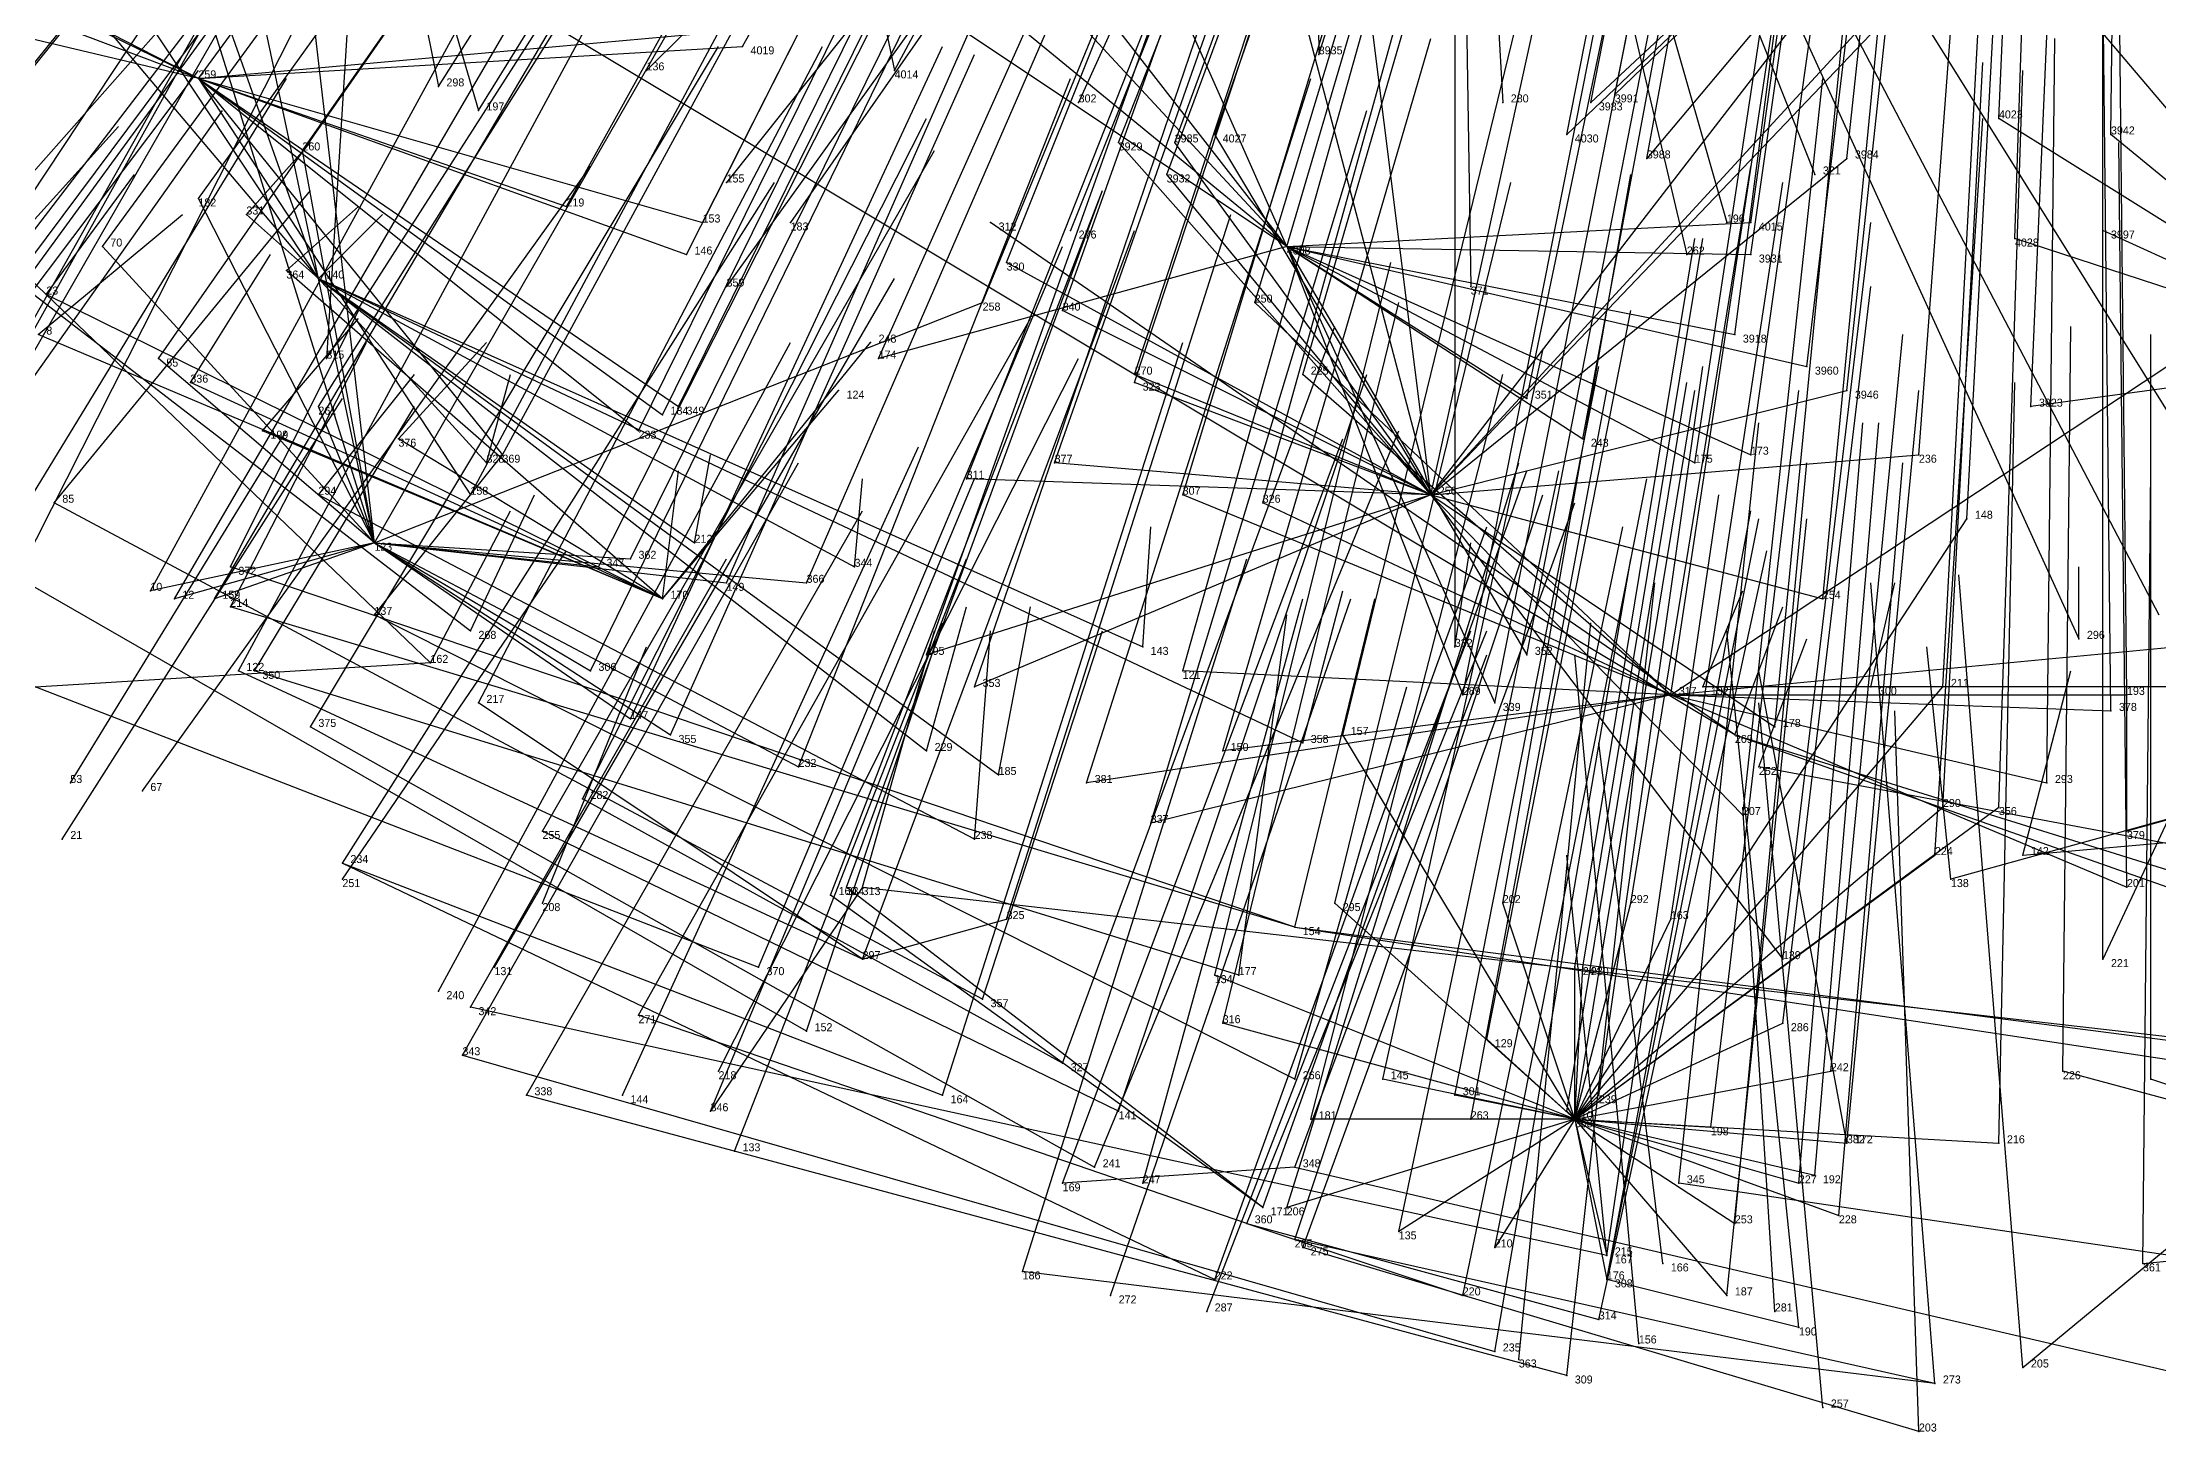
# Model space of a CAD drawing. Extents: x -0.5 to 0.59, y -0.5 to 0.58.
# Drawn here: x -0.2635 to 0.001, y -0.499 to -0.3255 of the extents above; entities that cross this region are included whole.
import ezdxf

# ---------------------------------------------------------------- set-up
doc = ezdxf.new("R2010")
doc.units = 0
for name, color, linetype in [('Facilities', 3, 'CONTINUOUS'), ('Facilities_lines', 3, 'CONTINUOUS'), ('Normals', 1, 'CONTINUOUS'), ('Source_points', 5, 'CONTINUOUS'), ('Text', 3, 'CONTINUOUS')]:
    doc.layers.add(name, color=color, linetype=linetype)

msp = doc.modelspace()

# ---------------------------------------------------------------- linework, layer by layer
at = {"layer": 'Facilities', "color": 3}
for p in [(-0.244, -0.33, -1.027), (-0.108, -0.351, -0.919), (-0.229, -0.355, -1.25), (-0.09, -0.382, -0.98), (-0.222, -0.388, -1.119), (-0.186, -0.395, -1.25), (-0.215, -0.403, -1.25), (-0.06, -0.407, -1.028), (-0.23, -0.411, -1.177), (-0.052, -0.412, -1.25), (-0.26, -0.418, -1.25), (-0.251, -0.419, -1.22), (-0.261, -0.425, -1.246), (-0.147, -0.425, -1.25), (-0.226, -0.428, -1.209), (-0.016, -0.427, -1.25), (-0.226, -0.43, -1.25), (-0.161, -0.431, -1.25), (-0.201, -0.433, -1.25), (-0.107, -0.436, -1.25), (-0.207, -0.441, -1.218), (-0.161, -0.44, -1.171), (-0.214, -0.444, -1.233), (-0.114, -0.442, -1.25), (-0.146, -0.445, -1.25), (-0.168, -0.449, -1.25), (-0.211, -0.452, -1.247), (-0.179, -0.454, -1.222), (-0.136, -0.453, -1.182), (-0.191, -0.457, -1.239), (-0.107, -0.455, -1.25), (-0.129, -0.459, -1.193), (-0.072, -0.46, -1.165), (-0.177, -0.464, -1.25), (-0.038, -0.463, -1.25), (-0.126, -0.468, -1.25), (-0.107, -0.466, -1.25), (-0.113, -0.473, -1.25), (-0.111, -0.471, -1.211), (-0.068, -0.477, -1.25), (-0.061, -0.478, -1.25), (-0.001, -0.478, -1.195), (-0.13, -0.482, -1.248), (-0.118, -0.484, -1.25), (-0.047, -0.484, -1.25), (-0.044, -0.486, -1.25), (-0.064, -0.488, -1.25), (-0.079, -0.49, -1.25), (-0.016, -0.491, -1.228), (-0.073, -0.492, -1.244), (-0.027, -0.493, -1.233), (-0.041, -0.496, -1.25), (-0.029, -0.499, -1.249)]:
    msp.add_point(p, dxfattribs=at)
at = {"layer": 'Facilities_lines', "color": 3}
for p, q in [((-0.229, -0.355, -1.25), (-0.349, -0.213, -1.25)), ((-0.087, -0.229, -1.25), (-0.188, -0.329, -1.25)), ((-0.087, -0.229, -1.25), (-0.178, -0.356, -1.25)), ((-0.087, -0.229, -1.25), (-0.178, -0.343, -1.25)), ((-0.087, -0.229, -1.25), (-0.17, -0.348, -1.25)), ((-0.087, -0.229, -1.25), (-0.135, -0.349, -1.25)), ((-0.087, -0.229, -1.25), (-0.134, -0.333, -1.25)), ((-0.087, -0.229, -1.25), (0.021, -0.402, -1.25)), ((-0.087, -0.229, -1.25), (-0.009, -0.4, -1.25)), ((-0.087, -0.229, -1.25), (-0.087, -0.401, -1.25)), ((-0.087, -0.229, -1.25), (-0.053, -0.348, -1.25)), ((-0.087, -0.229, -1.25), (-0.058, -0.352, -1.25)), ((-0.087, -0.229, -1.25), (-0.081, -0.333, -1.25)), ((-0.087, -0.229, -1.25), (-0.042, -0.342, -1.25)), ((-0.087, -0.229, -1.25), (0.001, -0.397, -1.25)), ((-0.087, -0.229, -1.25), (-0.085, -0.356, -1.25)), ((-0.087, -0.229, -1.25), (0.031, -0.368, -1.25)), ((-0.105, -0.244, -0.663), (-0.104, -0.327, -0.857)), ((-0.173, -0.254, -0.768), (-0.157, -0.329, -0.912)), ((-0.011, -0.278, -0.695), (-0.073, -0.337, -0.862)), ((-0.011, -0.278, -0.695), (-0.07, -0.333, -0.851)), ((-0.011, -0.278, -0.695), (-0.067, -0.332, -0.847)), ((-0.011, -0.278, -0.695), (-0.063, -0.34, -0.864)), ((-0.223, -0.286, -0.905), (-0.228, -0.365, -1.075)), ((-0.223, -0.286, -0.905), (-0.209, -0.334, -0.984)), ((-0.223, -0.286, -0.905), (-0.214, -0.331, -0.984)), ((-0.229, -0.355, -1.25), (-0.272, -0.29, -1.25)), ((-0.349, -0.292, -1.25), (-0.21, -0.399, -1.25)), ((-0.222, -0.388, -1.119), (-0.233, -0.293, -0.935)), ((-0.09, -0.382, -0.98), (-0.113, -0.295, -0.791)), ((-0.108, -0.351, -0.919), (-0.131, -0.299, -0.816)), ((-0.244, -0.33, -1.027), (-0.293, -0.306, -1.06)), ((-0.244, -0.33, -1.027), (-0.3, -0.309, -1.076)), ((-0.244, -0.33, -1.027), (-0.287, -0.308, -1.053)), ((-0.222, -0.388, -1.119), (-0.247, -0.308, -0.987)), ((-0.229, -0.355, -1.25), (-0.246, -0.307, -1.25)), ((-0.052, -0.412, -1.25), (-0.227, -0.307, -1.25)), ((-0.108, -0.351, -0.919), (-0.146, -0.31, -0.856)), ((-0.09, -0.382, -0.98), (-0.099, -0.31, -0.813)), ((-0.09, -0.382, -0.98), (-0.025, -0.314, -0.788)), ((-0.244, -0.33, -1.027), (-0.299, -0.317, -1.089)), ((-0.108, -0.351, -0.919), (-0.136, -0.315, -0.858)), ((-0.09, -0.382, -0.98), (-0.039, -0.316, -0.795)), ((-0.108, -0.351, -0.919), (-0.147, -0.319, -0.879)), ((-0.09, -0.382, -0.98), (-0.032, -0.319, -0.802)), ((-0.222, -0.388, -1.119), (-0.236, -0.322, -0.998)), ((-0.108, -0.351, -0.919), (-0.153, -0.321, -0.888)), ((-0.244, -0.33, -1.027), (-0.177, -0.324, -0.922)), ((-0.244, -0.33, -1.027), (-0.176, -0.326, -0.926)), ((-0.244, -0.33, -1.027), (-0.183, -0.352, -0.991)), ((-0.244, -0.33, -1.027), (-0.181, -0.348, -0.981)), ((-0.244, -0.33, -1.027), (-0.21, -0.382, -1.09)), ((-0.244, -0.33, -1.027), (-0.186, -0.372, -1.039)), ((-0.244, -0.33, -1.027), (-0.198, -0.346, -0.996)), ((-0.244, -0.33, -1.027), (-0.189, -0.374, -1.048)), ((-0.244, -0.33, -1.027), (-0.184, -0.371, -1.036)), ((-0.244, -0.33, -1.027), (-0.206, -0.377, -1.075)), ((-0.215, -0.403, -1.25), (-0.286, -0.335, -1.25)), ((0.029, -0.365, -0.915), (-0.019, -0.335, -0.839)), ((-0.09, -0.382, -0.98), (-0.129, -0.338, -0.905)), ((-0.09, -0.382, -0.98), (-0.122, -0.338, -0.897)), ((-0.09, -0.382, -0.98), (-0.117, -0.337, -0.892)), ((0.029, -0.365, -0.915), (-0.005, -0.337, -0.843)), ((-0.222, -0.388, -1.119), (-0.231, -0.339, -1.025)), ((-0.09, -0.382, -0.98), (-0.038, -0.34, -0.855)), ((-0.09, -0.382, -0.98), (-0.123, -0.342, -0.91)), ((-0.222, -0.388, -1.119), (-0.244, -0.345, -1.058)), ((-0.229, -0.355, -1.25), (-0.238, -0.347, -1.25)), ((-0.052, -0.412, -1.25), (-0.145, -0.348, -1.25)), ((-0.108, -0.351, -0.919), (-0.05, -0.348, -0.879)), ((0.029, -0.365, -0.915), (-0.006, -0.349, -0.873)), ((-0.222, -0.388, -1.119), (-0.256, -0.351, -1.085)), ((-0.108, -0.351, -0.919), (-0.159, -0.365, -0.995)), ((-0.108, -0.351, -0.919), (-0.086, -0.407, -1.04)), ((-0.108, -0.351, -0.919), (-0.082, -0.408, -1.041)), ((-0.108, -0.351, -0.919), (-0.078, -0.37, -0.944)), ((-0.108, -0.351, -0.919), (-0.078, -0.402, -1.023)), ((-0.108, -0.351, -0.919), (-0.057, -0.378, -0.955)), ((-0.108, -0.351, -0.919), (-0.071, -0.375, -0.954)), ((-0.108, -0.351, -0.919), (-0.052, -0.362, -0.916)), ((-0.108, -0.351, -0.919), (-0.05, -0.352, -0.89)), ((-0.108, -0.351, -0.919), (-0.043, -0.366, -0.922)), ((-0.108, -0.351, -0.919), (-0.05, -0.377, -0.951)), ((0.029, -0.365, -0.915), (-0.017, -0.35, -0.877)), ((-0.186, -0.395, -1.25), (-0.233, -0.354, -1.25)), ((-0.09, -0.382, -0.98), (-0.143, -0.353, -0.954)), ((-0.186, -0.395, -1.25), (-0.263, -0.357, -1.25)), ((-0.229, -0.355, -1.25), (-0.126, -0.401, -1.25)), ((-0.229, -0.355, -1.25), (-0.144, -0.417, -1.25)), ((-0.229, -0.355, -1.25), (-0.182, -0.388, -1.25)), ((-0.229, -0.355, -1.25), (-0.153, -0.414, -1.25)), ((-0.229, -0.355, -1.25), (-0.208, -0.378, -1.25)), ((-0.229, -0.355, -1.25), (-0.162, -0.391, -1.25)), ((-0.229, -0.355, -1.25), (-0.106, -0.413, -1.25)), ((-0.222, -0.388, -1.119), (-0.146, -0.358, -0.968)), ((-0.09, -0.382, -0.98), (-0.136, -0.359, -0.96)), ((-0.06, -0.407, -1.028), (-0.112, -0.358, -0.938)), ((-0.186, -0.395, -1.25), (-0.264, -0.362, -1.25)), ((-0.186, -0.395, -1.25), (-0.16, -0.363, -1.25)), ((-0.222, -0.388, -1.119), (-0.249, -0.365, -1.105)), ((-0.09, -0.382, -0.98), (-0.127, -0.367, -0.97)), ((-0.06, -0.407, -1.028), (-0.106, -0.367, -0.955)), ((-0.06, -0.407, -1.028), (0.002, -0.366, -0.915)), ((0.029, -0.365, -0.915), (-0.015, -0.371, -0.928)), ((0.029, -0.365, -0.915), (-0.006, -0.44, -1.101)), ((-0.186, -0.395, -1.25), (-0.245, -0.368, -1.25)), ((-0.186, -0.395, -1.25), (-0.164, -0.369, -1.25)), ((-0.09, -0.382, -0.98), (-0.127, -0.368, -0.973)), ((-0.09, -0.382, -0.98), (-0.038, -0.369, -0.928)), ((-0.222, -0.388, -1.119), (-0.229, -0.371, -1.091)), ((-0.186, -0.395, -1.25), (-0.236, -0.374, -1.25)), ((-0.186, -0.395, -1.25), (-0.219, -0.375, -1.25)), ((-0.168, -0.449, -1.25), (-0.295, -0.376, -1.25)), ((-0.09, -0.382, -0.98), (-0.137, -0.378, -1.004)), ((-0.09, -0.382, -0.98), (-0.029, -0.377, -0.945)), ((-0.09, -0.382, -0.98), (-0.148, -0.38, -1.019)), ((-0.146, -0.445, -1.25), (-0.262, -0.383, -1.25)), ((-0.147, -0.425, -1.25), (-0.229, -0.382, -1.25)), ((-0.09, -0.382, -0.98), (-0.153, -0.402, -1.076)), ((-0.09, -0.382, -0.98), (-0.147, -0.406, -1.078)), ((-0.06, -0.407, -1.028), (-0.121, -0.382, -1.001)), ((-0.06, -0.407, -1.028), (-0.111, -0.383, -0.996)), ((-0.09, -0.382, -0.98), (-0.046, -0.44, -1.105)), ((-0.09, -0.382, -0.98), (-0.047, -0.411, -1.034)), ((-0.09, -0.382, -0.98), (-0.051, -0.422, -1.062)), ((-0.09, -0.382, -0.98), (-0.041, -0.395, -0.992)), ((-0.072, -0.46, -1.165), (-0.023, -0.385, -0.963)), ((-0.222, -0.388, -1.119), (-0.25, -0.394, -1.166)), ((-0.222, -0.388, -1.119), (-0.247, -0.395, -1.163)), ((-0.222, -0.388, -1.119), (-0.242, -0.395, -1.157)), ((-0.222, -0.388, -1.119), (-0.19, -0.41, -1.13)), ((-0.222, -0.388, -1.119), (-0.178, -0.393, -1.079)), ((-0.222, -0.388, -1.119), (-0.169, -0.416, -1.123)), ((-0.222, -0.388, -1.119), (-0.195, -0.404, -1.121)), ((-0.222, -0.388, -1.119), (-0.194, -0.391, -1.09)), ((-0.222, -0.388, -1.119), (-0.185, -0.412, -1.13)), ((-0.222, -0.388, -1.119), (-0.19, -0.39, -1.084)), ((-0.222, -0.388, -1.119), (-0.168, -0.393, -1.068)), ((-0.107, -0.436, -1.25), (-0.24, -0.391, -1.25)), ((-0.107, -0.436, -1.25), (-0.24, -0.396, -1.25)), ((-0.285, -0.398, -1.223), (-0.174, -0.441, -1.186)), ((-0.107, -0.455, -1.25), (-0.222, -0.397, -1.25)), ((-0.06, -0.407, -1.028), (0.003, -0.401, -1.003)), ((-0.215, -0.403, -1.25), (-0.28, -0.407, -1.235)), ((-0.161, -0.44, -1.171), (-0.239, -0.404, -1.173)), ((-0.114, -0.442, -1.25), (-0.237, -0.404, -1.25)), ((-0.06, -0.407, -1.028), (-0.121, -0.404, -1.055)), ((-0.06, -0.407, -1.028), (-0.133, -0.418, -1.096)), ((-0.06, -0.407, -1.028), (-0.125, -0.423, -1.102)), ((-0.06, -0.407, -1.028), (-0.116, -0.414, -1.074)), ((-0.072, -0.46, -1.165), (-0.026, -0.406, -1.016)), ((-0.06, -0.407, -1.028), (-0.003, -0.431, -1.077)), ((-0.06, -0.407, -1.028), (-0.013, -0.418, -1.045)), ((-0.06, -0.407, -1.028), (-0.003, -0.407, -1.017)), ((-0.06, -0.407, -1.028), (-0.005, -0.409, -1.023)), ((0.062, -0.406, -1.25), (-0.056, -0.406, -1.25)), ((0.062, -0.406, -1.25), (-0.035, -0.406, -1.25)), ((0.062, -0.406, -1.25), (-0.025, -0.43, -1.25)), ((0.062, -0.406, -1.25), (-0.003, -0.424, -1.25)), ((-0.161, -0.44, -1.171), (-0.209, -0.408, -1.145)), ((-0.23, -0.411, -1.177), (-0.132, -0.466, -1.21)), ((-0.072, -0.46, -1.165), (-0.101, -0.412, -1.06)), ((-0.052, -0.412, -1.25), (0.059, -0.451, -1.25)), ((-0.052, -0.412, -1.25), (0.009, -0.431, -1.25)), ((0.063, -0.437, -1.25), (-0.049, -0.416, -1.25)), ((-0.136, -0.453, -1.182), (-0.196, -0.42, -1.159)), ((-0.016, -0.427, -1.25), (0.076, -0.419, -1.25)), ((-0.072, -0.46, -1.165), (-0.026, -0.421, -1.054)), ((-0.072, -0.46, -1.165), (-0.019, -0.421, -1.054)), ((-0.129, -0.459, -1.193), (-0.201, -0.424, -1.174)), ((-0.226, -0.428, -1.209), (-0.151, -0.457, -1.204)), ((-0.226, -0.428, -1.209), (-0.117, -0.48, -1.235)), ((-0.072, -0.46, -1.165), (-0.027, -0.427, -1.069)), ((-0.161, -0.431, -1.25), (-0.18, -0.459, -1.232)), ((-0.111, -0.471, -1.211), (-0.163, -0.431, -1.153)), ((-0.161, -0.431, -1.25), (0.005, -0.45, -1.25)), ((-0.111, -0.471, -1.211), (-0.165, -0.432, -1.156)), ((-0.072, -0.46, -1.165), (-0.102, -0.433, -1.113)), ((-0.072, -0.46, -1.165), (-0.081, -0.433, -1.101)), ((-0.072, -0.46, -1.165), (-0.065, -0.433, -1.094)), ((-0.161, -0.44, -1.171), (-0.143, -0.435, -1.145)), ((-0.107, -0.436, -1.25), (0.009, -0.451, -1.25)), ((-0.107, -0.436, -1.25), (0.078, -0.464, -1.25)), ((-0.072, -0.46, -1.165), (-0.06, -0.435, -1.097)), ((-0.072, -0.46, -1.165), (-0.071, -0.441, -1.117)), ((-0.072, -0.46, -1.165), (-0.072, -0.441, -1.118)), ((-0.072, -0.46, -1.165), (-0.117, -0.442, -1.144)), ((-0.068, -0.477, -1.25), (-0.21, -0.446, -1.25)), ((-0.113, -0.473, -1.25), (-0.189, -0.447, -1.214)), ((-0.072, -0.46, -1.165), (-0.116, -0.448, -1.157)), ((-0.072, -0.46, -1.165), (-0.046, -0.448, -1.127)), ((-0.211, -0.452, -1.247), (-0.082, -0.489, -1.239)), ((-0.072, -0.46, -1.165), (-0.083, -0.45, -1.144)), ((-0.072, -0.46, -1.165), (-0.04, -0.454, -1.139)), ((0.03, -0.465, -1.164), (-0.011, -0.454, -1.136)), ((-0.073, -0.492, -1.244), (-0.203, -0.457, -1.25)), ((-0.072, -0.46, -1.165), (-0.096, -0.455, -1.162)), ((-0.072, -0.46, -1.165), (-0.087, -0.457, -1.163)), ((-0.072, -0.46, -1.165), (-0.069, -0.457, -1.156)), ((0.03, -0.465, -1.164), (0, -0.455, -1.138)), ((-0.072, -0.46, -1.165), (-0.108, -0.471, -1.209)), ((-0.072, -0.46, -1.165), (-0.105, -0.46, -1.178)), ((-0.072, -0.46, -1.165), (-0.094, -0.474, -1.209)), ((-0.072, -0.46, -1.165), (-0.085, -0.46, -1.169)), ((-0.072, -0.46, -1.165), (-0.082, -0.476, -1.207)), ((-0.072, -0.46, -1.165), (-0.073, -0.459, -1.162)), ((-0.072, -0.46, -1.165), (-0.068, -0.477, -1.205)), ((-0.072, -0.46, -1.165), (-0.068, -0.48, -1.211)), ((-0.072, -0.46, -1.165), (-0.053, -0.482, -1.212)), ((-0.072, -0.46, -1.165), (-0.042, -0.467, -1.173)), ((-0.072, -0.46, -1.165), (-0.055, -0.461, -1.161)), ((-0.072, -0.46, -1.165), (-0.019, -0.463, -1.158)), ((-0.072, -0.46, -1.165), (-0.044, -0.468, -1.174)), ((-0.072, -0.46, -1.165), (-0.039, -0.472, -1.185)), ((-0.072, -0.46, -1.165), (-0.038, -0.463, -1.161)), ((-0.072, -0.46, -1.165), (-0.052, -0.473, -1.189)), ((-0.107, -0.466, -1.25), (-0.136, -0.468, -1.22)), ((-0.107, -0.466, -1.25), (0.026, -0.497, -1.243)), ((0.009, -0.478, -1.195), (-0.059, -0.468, -1.179)), ((-0.016, -0.491, -1.228), (0.013, -0.467, -1.25)), ((-0.001, -0.478, -1.195), (0.09, -0.469, -1.194)), ((-0.113, -0.473, -1.25), (-0.086, -0.482, -1.224)), ((-0.113, -0.473, -1.25), (-0.069, -0.485, -1.224)), ((-0.027, -0.493, -1.233), (-0.107, -0.475, -1.219)), ((-0.029, -0.499, -1.249), (-0.106, -0.476, -1.22)), ((-0.027, -0.493, -1.233), (-0.141, -0.479, -1.249)), ((-0.044, -0.486, -1.25), (-0.068, -0.48, -1.212))]:
    msp.add_line(p, q, dxfattribs=at)
at = {"layer": 'Normals', "color": 1}
for p, q in [((-0.104, -0.327, -0.857), (-0.075, -0.238, -0.894)), ((-0.07, -0.333, -0.851), (-0.052, -0.242, -0.887)), ((-0.067, -0.332, -0.847), (-0.049, -0.241, -0.884)), ((-0.019, -0.335, -0.839), (-0.015, -0.242, -0.876)), ((-0.176, -0.326, -0.926), (-0.131, -0.245, -0.963)), ((-0.005, -0.337, -0.843), (-0.004, -0.244, -0.88)), ((-0.157, -0.329, -0.912), (-0.113, -0.247, -0.948)), ((-0.073, -0.337, -0.862), (-0.055, -0.246, -0.899)), ((-0.063, -0.34, -0.864), (-0.046, -0.248, -0.901)), ((-0.038, -0.34, -0.855), (-0.028, -0.247, -0.891)), ((-0.122, -0.338, -0.897), (-0.09, -0.251, -0.935)), ((-0.117, -0.337, -0.892), (-0.086, -0.249, -0.929)), ((-0.214, -0.331, -0.984), (-0.164, -0.252, -1.02)), ((-0.129, -0.338, -0.905), (-0.095, -0.252, -0.942)), ((-0.244, -0.33, -1.027), (-0.189, -0.255, -1.063)), ((-0.209, -0.334, -0.984), (-0.16, -0.255, -1.02)), ((-0.123, -0.342, -0.91), (-0.091, -0.256, -0.948)), ((-0.05, -0.348, -0.879), (-0.037, -0.256, -0.917)), ((-0.006, -0.349, -0.873), (-0.006, -0.256, -0.91)), ((-0.017, -0.35, -0.877), (-0.014, -0.258, -0.914)), ((-0.05, -0.352, -0.89), (-0.037, -0.261, -0.928)), ((-0.269, -0.334, -1.073), (-0.211, -0.262, -1.111)), ((-0.231, -0.339, -1.025), (-0.178, -0.263, -1.062)), ((-0.108, -0.351, -0.919), (-0.082, -0.263, -0.957)), ((-0.198, -0.346, -0.996), (-0.153, -0.265, -1.034)), ((-0.181, -0.348, -0.981), (-0.139, -0.265, -1.018)), ((-0.183, -0.352, -0.991), (-0.141, -0.269, -1.029)), ((-0.143, -0.353, -0.954), (-0.109, -0.268, -0.992)), ((-0.112, -0.358, -0.938), (-0.085, -0.269, -0.975)), ((-0.244, -0.345, -1.058), (-0.19, -0.27, -1.096)), ((-0.136, -0.359, -0.96), (-0.105, -0.272, -0.998)), ((-0.052, -0.362, -0.916), (-0.04, -0.27, -0.952)), ((-0.146, -0.358, -0.968), (-0.111, -0.273, -1.005)), ((-0.043, -0.366, -0.922), (-0.032, -0.274, -0.959)), ((-0.256, -0.351, -1.085), (-0.201, -0.276, -1.123)), ((-0.038, -0.369, -0.928), (-0.028, -0.276, -0.964)), ((-0.159, -0.365, -0.995), (-0.121, -0.28, -1.032)), ((-0.127, -0.367, -0.97), (-0.098, -0.279, -1.008)), ((-0.127, -0.368, -0.973), (-0.098, -0.28, -1.01)), ((-0.106, -0.367, -0.955), (-0.08, -0.278, -0.992)), ((-0.078, -0.37, -0.944), (-0.059, -0.279, -0.981)), ((-0.015, -0.371, -0.928), (-0.011, -0.278, -0.964)), ((-0.287, -0.356, -1.144), (-0.229, -0.284, -1.181)), ((-0.071, -0.375, -0.954), (-0.054, -0.284, -0.992)), ((-0.05, -0.377, -0.951), (-0.037, -0.285, -0.988)), ((-0.029, -0.377, -0.945), (-0.022, -0.284, -0.982)), ((-0.273, -0.36, -1.13), (-0.217, -0.287, -1.168)), ((-0.228, -0.365, -1.075), (-0.178, -0.287, -1.113)), ((-0.184, -0.371, -1.036), (-0.143, -0.288, -1.074)), ((-0.057, -0.378, -0.955), (-0.043, -0.286, -0.992)), ((-0.249, -0.365, -1.105), (-0.196, -0.289, -1.142)), ((-0.186, -0.372, -1.039), (-0.145, -0.289, -1.076)), ((-0.137, -0.378, -1.004), (-0.106, -0.29, -1.042)), ((-0.229, -0.371, -1.091), (-0.18, -0.293, -1.129)), ((-0.189, -0.374, -1.048), (-0.148, -0.291, -1.086)), ((-0.121, -0.382, -1.001), (-0.094, -0.293, -1.039)), ((-0.111, -0.383, -0.996), (-0.086, -0.293, -1.033)), ((-0.09, -0.382, -0.98), (-0.07, -0.291, -1.017)), ((-0.023, -0.385, -0.963), (-0.018, -0.292, -1)), ((-0.281, -0.374, -1.168), (-0.222, -0.295, -1.189)), ((-0.206, -0.377, -1.075), (-0.162, -0.296, -1.112)), ((-0.148, -0.38, -1.019), (-0.114, -0.294, -1.056)), ((-0.21, -0.382, -1.09), (-0.166, -0.3, -1.127)), ((-0.28, -0.391, -1.202), (-0.23, -0.304, -1.198)), ((-0.041, -0.395, -0.992), (-0.032, -0.302, -1.029)), ((-0.268, -0.395, -1.193), (-0.223, -0.306, -1.195)), ((-0.25, -0.394, -1.166), (-0.203, -0.308, -1.185)), ((-0.222, -0.388, -1.119), (-0.176, -0.308, -1.156)), ((-0.194, -0.391, -1.09), (-0.152, -0.308, -1.128)), ((-0.19, -0.39, -1.084), (-0.149, -0.307, -1.122)), ((-0.178, -0.393, -1.079), (-0.141, -0.309, -1.117)), ((-0.168, -0.393, -1.068), (-0.131, -0.308, -1.106)), ((-0.295, -0.39, -1.223), (-0.242, -0.31, -1.194)), ((-0.285, -0.398, -1.223), (-0.237, -0.312, -1.201)), ((-0.247, -0.395, -1.163), (-0.198, -0.311, -1.187)), ((-0.242, -0.395, -1.157), (-0.193, -0.312, -1.184)), ((-0.078, -0.402, -1.023), (-0.06, -0.31, -1.06)), ((-0.286, -0.398, -1.224), (-0.238, -0.313, -1.202)), ((-0.026, -0.406, -1.016), (-0.021, -0.313, -1.053)), ((-0.003, -0.407, -1.017), (-0.004, -0.314, -1.055)), ((-0.239, -0.404, -1.173), (-0.192, -0.317, -1.187)), ((-0.153, -0.402, -1.076), (-0.122, -0.315, -1.113)), ((-0.121, -0.404, -1.055), (-0.096, -0.315, -1.092)), ((-0.086, -0.407, -1.04), (-0.068, -0.316, -1.077)), ((-0.082, -0.408, -1.041), (-0.064, -0.317, -1.078)), ((-0.06, -0.407, -1.028), (-0.046, -0.315, -1.065)), ((-0.005, -0.409, -1.023), (-0.006, -0.316, -1.06)), ((-0.147, -0.406, -1.078), (-0.117, -0.318, -1.115)), ((-0.047, -0.411, -1.034), (-0.038, -0.319, -1.071)), ((-0.195, -0.404, -1.121), (-0.154, -0.32, -1.158)), ((-0.101, -0.412, -1.06), (-0.079, -0.322, -1.098)), ((-0.296, -0.397, -1.238), (-0.242, -0.323, -1.197)), ((-0.295, -0.376, -1.25), (-0.249, -0.324, -1.178)), ((-0.116, -0.414, -1.074), (-0.09, -0.325, -1.111)), ((-0.013, -0.418, -1.045), (-0.012, -0.325, -1.083)), ((-0.23, -0.411, -1.177), (-0.179, -0.326, -1.191)), ((-0.209, -0.408, -1.145), (-0.166, -0.326, -1.183)), ((-0.19, -0.41, -1.13), (-0.151, -0.326, -1.167)), ((-0.185, -0.412, -1.13), (-0.147, -0.327, -1.167)), ((-0.296, -0.398, -1.241), (-0.244, -0.329, -1.193)), ((-0.28, -0.407, -1.235), (-0.233, -0.33, -1.192)), ((-0.188, -0.329, -1.25), (-0.188, -0.329, -1.15)), ((-0.169, -0.416, -1.123), (-0.135, -0.33, -1.16)), ((-0.133, -0.418, -1.096), (-0.105, -0.33, -1.134)), ((-0.051, -0.422, -1.062), (-0.041, -0.33, -1.1)), ((-0.026, -0.421, -1.054), (-0.021, -0.328, -1.092)), ((-0.019, -0.421, -1.054), (-0.016, -0.329, -1.092)), ((-0.134, -0.333, -1.25), (-0.134, -0.333, -1.15)), ((-0.081, -0.333, -1.25), (-0.081, -0.333, -1.15)), ((-0.275, -0.382, -1.25), (-0.241, -0.334, -1.169)), ((-0.196, -0.42, -1.159), (-0.153, -0.335, -1.188)), ((-0.125, -0.423, -1.102), (-0.098, -0.334, -1.139)), ((-0.027, -0.427, -1.069), (-0.021, -0.335, -1.107)), ((-0.301, -0.388, -1.25), (-0.254, -0.336, -1.179)), ((-0.238, -0.347, -1.25), (-0.23, -0.338, -1.151)), ((-0.003, -0.431, -1.077), (-0.004, -0.338, -1.115)), ((-0.251, -0.419, -1.22), (-0.195, -0.341, -1.192)), ((-0.201, -0.424, -1.174), (-0.152, -0.339, -1.192)), ((-0.065, -0.433, -1.094), (-0.05, -0.341, -1.132)), ((-0.263, -0.357, -1.25), (-0.252, -0.342, -1.152)), ((-0.226, -0.428, -1.209), (-0.172, -0.343, -1.205)), ((-0.178, -0.343, -1.25), (-0.178, -0.343, -1.15)), ((-0.102, -0.433, -1.113), (-0.08, -0.343, -1.15)), ((-0.081, -0.433, -1.101), (-0.065, -0.342, -1.139)), ((-0.06, -0.435, -1.097), (-0.046, -0.343, -1.135)), ((-0.042, -0.342, -1.25), (-0.042, -0.342, -1.15)), ((-0.262, -0.383, -1.25), (-0.23, -0.344, -1.163)), ((-0.233, -0.354, -1.25), (-0.224, -0.346, -1.151)), ((-0.165, -0.432, -1.156), (-0.131, -0.344, -1.191)), ((-0.163, -0.431, -1.153), (-0.131, -0.344, -1.19)), ((-0.264, -0.362, -1.25), (-0.246, -0.347, -1.153)), ((-0.229, -0.355, -1.25), (-0.221, -0.347, -1.151)), ((-0.17, -0.348, -1.25), (-0.17, -0.348, -1.15)), ((-0.161, -0.44, -1.171), (-0.127, -0.349, -1.195)), ((-0.145, -0.348, -1.25), (-0.145, -0.348, -1.15)), ((-0.143, -0.435, -1.145), (-0.115, -0.347, -1.183)), ((-0.135, -0.349, -1.25), (-0.135, -0.349, -1.15)), ((-0.053, -0.348, -1.25), (-0.053, -0.348, -1.15)), ((-0.046, -0.44, -1.105), (-0.035, -0.348, -1.143)), ((-0.006, -0.44, -1.101), (-0.006, -0.347, -1.137)), ((-0.174, -0.441, -1.186), (-0.136, -0.351, -1.205)), ((-0.072, -0.441, -1.118), (-0.057, -0.35, -1.155)), ((-0.071, -0.441, -1.117), (-0.056, -0.35, -1.154)), ((-0.245, -0.368, -1.25), (-0.235, -0.352, -1.152)), ((-0.117, -0.442, -1.144), (-0.095, -0.353, -1.182)), ((-0.058, -0.352, -1.25), (-0.058, -0.352, -1.15)), ((-0.207, -0.441, -1.218), (-0.157, -0.355, -1.211)), ((-0.178, -0.356, -1.25), (-0.178, -0.356, -1.15)), ((-0.085, -0.356, -1.25), (-0.085, -0.356, -1.15)), ((-0.046, -0.448, -1.127), (-0.035, -0.356, -1.164)), ((-0.24, -0.391, -1.25), (-0.224, -0.359, -1.157)), ((-0.116, -0.448, -1.157), (-0.094, -0.358, -1.195)), ((-0.083, -0.45, -1.144), (-0.065, -0.359, -1.182)), ((-0.236, -0.374, -1.25), (-0.224, -0.36, -1.152)), ((-0.189, -0.447, -1.214), (-0.14, -0.36, -1.213)), ((-0.136, -0.453, -1.182), (-0.102, -0.361, -1.201)), ((-0.04, -0.454, -1.139), (-0.031, -0.362, -1.176)), ((-0.011, -0.454, -1.136), (-0.01, -0.361, -1.173)), ((0, -0.455, -1.138), (0, -0.362, -1.175)), ((-0.24, -0.396, -1.25), (-0.223, -0.363, -1.157)), ((-0.219, -0.375, -1.25), (-0.208, -0.363, -1.151)), ((-0.214, -0.444, -1.233), (-0.17, -0.363, -1.195)), ((-0.16, -0.363, -1.25), (-0.16, -0.363, -1.15)), ((-0.151, -0.457, -1.204), (-0.121, -0.363, -1.22)), ((-0.096, -0.455, -1.162), (-0.076, -0.364, -1.2)), ((-0.229, -0.382, -1.25), (-0.217, -0.367, -1.152)), ((-0.208, -0.378, -1.25), (-0.205, -0.367, -1.151)), ((-0.179, -0.454, -1.222), (-0.134, -0.365, -1.217)), ((-0.129, -0.459, -1.193), (-0.098, -0.367, -1.214)), ((-0.105, -0.46, -1.178), (-0.081, -0.367, -1.208)), ((-0.087, -0.457, -1.163), (-0.069, -0.366, -1.2)), ((-0.069, -0.457, -1.156), (-0.056, -0.366, -1.193)), ((-0.261, -0.425, -1.246), (-0.226, -0.37, -1.17)), ((-0.164, -0.369, -1.25), (-0.164, -0.369, -1.15)), ((-0.085, -0.46, -1.169), (-0.068, -0.369, -1.207)), ((-0.073, -0.459, -1.162), (-0.058, -0.368, -1.2)), ((-0.072, -0.46, -1.165), (-0.057, -0.369, -1.202)), ((-0.055, -0.461, -1.161), (-0.044, -0.369, -1.198)), ((-0.038, -0.463, -1.161), (-0.029, -0.369, -1.196)), ((-0.019, -0.463, -1.158), (-0.017, -0.368, -1.19)), ((-0.237, -0.404, -1.25), (-0.217, -0.371, -1.158)), ((-0.26, -0.418, -1.25), (-0.233, -0.374, -1.164)), ((-0.136, -0.468, -1.22), (-0.101, -0.375, -1.221)), ((-0.132, -0.466, -1.21), (-0.094, -0.374, -1.222)), ((-0.059, -0.468, -1.179), (-0.049, -0.373, -1.21)), ((-0.044, -0.468, -1.174), (-0.036, -0.373, -1.205)), ((-0.042, -0.467, -1.173), (-0.034, -0.373, -1.204)), ((-0.222, -0.397, -1.25), (-0.206, -0.377, -1.153)), ((-0.211, -0.452, -1.247), (-0.169, -0.378, -1.195)), ((-0.191, -0.457, -1.239), (-0.154, -0.376, -1.193)), ((-0.182, -0.388, -1.25), (-0.18, -0.377, -1.151)), ((-0.108, -0.471, -1.209), (-0.079, -0.378, -1.231)), ((-0.052, -0.473, -1.189), (-0.043, -0.378, -1.22)), ((-0.039, -0.472, -1.185), (-0.031, -0.378, -1.216)), ((-0.186, -0.395, -1.25), (-0.184, -0.379, -1.151)), ((-0.18, -0.459, -1.232), (-0.147, -0.38, -1.18)), ((-0.162, -0.391, -1.25), (-0.161, -0.38, -1.151)), ((-0.111, -0.471, -1.211), (-0.078, -0.379, -1.229)), ((-0.094, -0.474, -1.209), (-0.074, -0.379, -1.233)), ((-0.082, -0.476, -1.207), (-0.063, -0.38, -1.229)), ((-0.001, -0.478, -1.195), (0, -0.379, -1.207)), ((-0.21, -0.399, -1.25), (-0.202, -0.382, -1.152)), ((-0.107, -0.475, -1.219), (-0.076, -0.382, -1.235)), ((-0.106, -0.476, -1.22), (-0.072, -0.383, -1.236)), ((-0.068, -0.477, -1.205), (-0.054, -0.382, -1.232)), ((-0.215, -0.403, -1.25), (-0.205, -0.384, -1.152)), ((-0.203, -0.457, -1.25), (-0.161, -0.384, -1.196)), ((-0.126, -0.401, -1.25), (-0.125, -0.386, -1.151)), ((-0.117, -0.48, -1.235), (-0.083, -0.386, -1.23)), ((-0.086, -0.482, -1.224), (-0.066, -0.386, -1.246)), ((-0.068, -0.48, -1.211), (-0.05, -0.384, -1.234)), ((-0.068, -0.48, -1.212), (-0.049, -0.385, -1.235)), ((-0.053, -0.482, -1.212), (-0.043, -0.385, -1.235)), ((-0.087, -0.401, -1.25), (-0.085, -0.388, -1.151)), ((-0.226, -0.43, -1.25), (-0.198, -0.389, -1.163)), ((-0.21, -0.446, -1.25), (-0.178, -0.39, -1.174)), ((-0.177, -0.464, -1.25), (-0.148, -0.39, -1.188)), ((-0.141, -0.479, -1.249), (-0.113, -0.39, -1.215)), ((-0.082, -0.489, -1.239), (-0.065, -0.39, -1.243)), ((-0.069, -0.485, -1.224), (-0.048, -0.389, -1.246)), ((-0.009, -0.4, -1.25), (-0.009, -0.391, -1.15)), ((-0.106, -0.413, -1.25), (-0.101, -0.394, -1.152)), ((-0.073, -0.492, -1.244), (-0.062, -0.393, -1.241)), ((-0.056, -0.406, -1.25), (-0.051, -0.394, -1.151)), ((-0.027, -0.493, -1.233), (-0.035, -0.393, -1.223)), ((-0.035, -0.406, -1.25), (-0.032, -0.393, -1.151)), ((-0.016, -0.491, -1.228), (-0.024, -0.392, -1.22)), ((-0.153, -0.414, -1.25), (-0.148, -0.396, -1.152)), ((-0.144, -0.417, -1.25), (-0.14, -0.396, -1.152)), ((-0.13, -0.482, -1.248), (-0.1, -0.395, -1.21)), ((-0.126, -0.468, -1.25), (-0.106, -0.395, -1.184)), ((-0.107, -0.436, -1.25), (-0.097, -0.395, -1.16)), ((-0.052, -0.412, -1.25), (-0.046, -0.396, -1.152)), ((-0.168, -0.449, -1.25), (-0.151, -0.398, -1.166)), ((-0.161, -0.431, -1.25), (-0.152, -0.399, -1.156)), ((-0.147, -0.425, -1.25), (-0.145, -0.399, -1.153)), ((-0.146, -0.445, -1.25), (-0.131, -0.399, -1.162)), ((-0.118, -0.484, -1.25), (-0.085, -0.399, -1.209)), ((-0.114, -0.442, -1.25), (-0.108, -0.397, -1.161)), ((-0.113, -0.473, -1.25), (-0.083, -0.399, -1.19)), ((-0.079, -0.49, -1.25), (-0.07, -0.398, -1.214)), ((-0.044, -0.486, -1.25), (-0.053, -0.399, -1.203)), ((-0.201, -0.433, -1.25), (-0.188, -0.401, -1.156)), ((-0.049, -0.416, -1.25), (-0.043, -0.4, -1.152)), ((-0.025, -0.43, -1.25), (-0.028, -0.401, -1.154)), ((-0.107, -0.466, -1.25), (-0.083, -0.402, -1.176)), ((-0.064, -0.488, -1.25), (-0.072, -0.402, -1.2)), ((-0.038, -0.463, -1.25), (-0.049, -0.404, -1.17)), ((-0.016, -0.427, -1.25), (-0.01, -0.404, -1.153)), ((-0.107, -0.455, -1.25), (-0.093, -0.406, -1.164)), ((-0.003, -0.424, -1.25), (-0.003, -0.407, -1.152)), ((-0.041, -0.496, -1.25), (-0.049, -0.408, -1.203)), ((-0.029, -0.499, -1.249), (-0.032, -0.409, -1.205)), ((-0.061, -0.478, -1.25), (-0.069, -0.413, -1.174)), ((-0.047, -0.484, -1.25), (-0.051, -0.421, -1.172)), ((-0.068, -0.477, -1.25), (-0.073, -0.427, -1.163))]:
    msp.add_line(p, q, dxfattribs=at)
at = {"layer": 'Source_points', "color": 5}
for p in [(-0.176, -0.326, -0.926), (-0.104, -0.327, -0.857), (-0.188, -0.329, -1.25), (-0.157, -0.329, -0.912), (-0.214, -0.331, -0.984), (-0.134, -0.333, -1.25), (-0.081, -0.333, -1.25), (-0.07, -0.333, -0.851), (-0.067, -0.332, -0.847), (-0.209, -0.334, -0.984), (-0.019, -0.335, -0.839), (-0.129, -0.338, -0.905), (-0.122, -0.338, -0.897), (-0.117, -0.337, -0.892), (-0.073, -0.337, -0.862), (-0.005, -0.337, -0.843), (-0.231, -0.339, -1.025), (-0.063, -0.34, -0.864), (-0.038, -0.34, -0.855), (-0.178, -0.343, -1.25), (-0.123, -0.342, -0.91), (-0.042, -0.342, -1.25), (-0.244, -0.345, -1.058), (-0.198, -0.346, -0.996), (-0.238, -0.347, -1.25), (-0.181, -0.348, -0.981), (-0.17, -0.348, -1.25), (-0.145, -0.348, -1.25), (-0.135, -0.349, -1.25), (-0.053, -0.348, -1.25), (-0.05, -0.348, -0.879), (-0.006, -0.349, -0.873), (-0.256, -0.351, -1.085), (-0.017, -0.35, -0.877), (-0.233, -0.354, -1.25), (-0.183, -0.352, -0.991), (-0.143, -0.353, -0.954), (-0.058, -0.352, -1.25), (-0.05, -0.352, -0.89), (-0.263, -0.357, -1.25), (-0.178, -0.356, -1.25), (-0.085, -0.356, -1.25), (-0.146, -0.358, -0.968), (-0.136, -0.359, -0.96), (-0.112, -0.358, -0.938), (-0.052, -0.362, -0.916), (-0.16, -0.363, -1.25), (-0.249, -0.365, -1.105), (-0.228, -0.365, -1.075), (-0.159, -0.365, -0.995), (-0.127, -0.367, -0.97), (-0.106, -0.367, -0.955), (-0.043, -0.366, -0.922), (-0.245, -0.368, -1.25), (-0.164, -0.369, -1.25), (-0.127, -0.368, -0.973), (-0.078, -0.37, -0.944), (-0.038, -0.369, -0.928), (-0.229, -0.371, -1.091), (-0.186, -0.372, -1.039), (-0.184, -0.371, -1.036), (-0.015, -0.371, -0.928), (-0.236, -0.374, -1.25), (-0.219, -0.375, -1.25), (-0.189, -0.374, -1.048), (-0.071, -0.375, -0.954), (-0.208, -0.378, -1.25), (-0.206, -0.377, -1.075), (-0.137, -0.378, -1.004), (-0.057, -0.378, -0.955), (-0.05, -0.377, -0.951), (-0.029, -0.377, -0.945), (-0.148, -0.38, -1.019), (-0.262, -0.383, -1.25), (-0.229, -0.382, -1.25), (-0.21, -0.382, -1.09), (-0.121, -0.382, -1.001), (-0.111, -0.383, -0.996), (-0.023, -0.385, -0.963), (-0.182, -0.388, -1.25), (-0.24, -0.391, -1.25), (-0.194, -0.391, -1.09), (-0.19, -0.39, -1.084), (-0.162, -0.391, -1.25), (-0.25, -0.394, -1.166), (-0.178, -0.393, -1.079), (-0.168, -0.393, -1.068), (-0.247, -0.395, -1.163), (-0.242, -0.395, -1.157), (-0.24, -0.396, -1.25), (-0.041, -0.395, -0.992), (-0.222, -0.397, -1.25), (-0.21, -0.399, -1.25), (-0.126, -0.401, -1.25), (-0.087, -0.401, -1.25), (-0.009, -0.4, -1.25), (-0.239, -0.404, -1.173), (-0.237, -0.404, -1.25), (-0.195, -0.404, -1.121), (-0.153, -0.402, -1.076), (-0.121, -0.404, -1.055), (-0.078, -0.402, -1.023), (-0.147, -0.406, -1.078), (-0.086, -0.407, -1.04), (-0.056, -0.406, -1.25), (-0.035, -0.406, -1.25), (-0.026, -0.406, -1.016), (-0.003, -0.407, -1.017), (-0.209, -0.408, -1.145), (-0.082, -0.408, -1.041), (-0.005, -0.409, -1.023), (-0.19, -0.41, -1.13), (-0.185, -0.412, -1.13), (-0.101, -0.412, -1.06), (-0.047, -0.411, -1.034), (-0.153, -0.414, -1.25), (-0.116, -0.414, -1.074), (-0.106, -0.413, -1.25), (-0.169, -0.416, -1.123), (-0.144, -0.417, -1.25), (-0.049, -0.416, -1.25), (-0.196, -0.42, -1.159), (-0.133, -0.418, -1.096), (-0.013, -0.418, -1.045), (-0.125, -0.423, -1.102), (-0.051, -0.422, -1.062), (-0.026, -0.421, -1.054), (-0.019, -0.421, -1.054), (-0.201, -0.424, -1.174), (-0.003, -0.424, -1.25), (-0.027, -0.427, -1.069), (-0.163, -0.431, -1.153), (-0.025, -0.43, -1.25), (-0.003, -0.431, -1.077), (-0.165, -0.432, -1.156), (-0.102, -0.433, -1.113), (-0.081, -0.433, -1.101), (-0.065, -0.433, -1.094), (-0.143, -0.435, -1.145), (-0.06, -0.435, -1.097), (-0.174, -0.441, -1.186), (-0.072, -0.441, -1.118), (-0.071, -0.441, -1.117), (-0.046, -0.44, -1.105), (-0.006, -0.44, -1.101), (-0.117, -0.442, -1.144), (-0.21, -0.446, -1.25), (-0.189, -0.447, -1.214), (-0.116, -0.448, -1.157), (-0.046, -0.448, -1.127), (-0.083, -0.45, -1.144), (-0.04, -0.454, -1.139), (-0.011, -0.454, -1.136), (-0.203, -0.457, -1.25), (-0.151, -0.457, -1.204), (-0.096, -0.455, -1.162), (-0.087, -0.457, -1.163), (-0.069, -0.457, -1.156), (0, -0.455, -1.138), (-0.18, -0.459, -1.232), (-0.105, -0.46, -1.178), (-0.085, -0.46, -1.169), (-0.073, -0.459, -1.162), (-0.055, -0.461, -1.161), (-0.038, -0.463, -1.161), (-0.019, -0.463, -1.158), (-0.136, -0.468, -1.22), (-0.132, -0.466, -1.21), (-0.059, -0.468, -1.179), (-0.044, -0.468, -1.174), (-0.042, -0.467, -1.173), (-0.108, -0.471, -1.209), (-0.052, -0.473, -1.189), (-0.039, -0.472, -1.185), (-0.107, -0.475, -1.219), (-0.106, -0.476, -1.22), (-0.094, -0.474, -1.209), (-0.082, -0.476, -1.207), (-0.068, -0.477, -1.205), (-0.141, -0.479, -1.249), (-0.117, -0.48, -1.235), (-0.068, -0.48, -1.212), (-0.068, -0.48, -1.211), (-0.086, -0.482, -1.224), (-0.053, -0.482, -1.212), (-0.069, -0.485, -1.224), (-0.082, -0.489, -1.239)]:
    msp.add_point(p, dxfattribs=at)

# ---------------------------------------------------------------- texts
at = {"layer": 'Text', "color": 3}
for s, p in [('4019', (-0.175, -0.327, -0.926)), ('3935', (-0.104, -0.327, -0.857)), ('259', (-0.244, -0.33, -1.027)), ('298', (-0.213, -0.331, -0.984)), ('136', (-0.188, -0.329, -1.25)), ('4014', (-0.157, -0.33, -0.912)), ('197', (-0.208, -0.334, -0.984)), ('302', (-0.134, -0.333, -1.25)), ('280', (-0.08, -0.333, -1.25)), ('3983', (-0.069, -0.334, -0.851)), ('3991', (-0.067, -0.333, -0.847)), ('4023', (-0.019, -0.335, -0.839)), ('260', (-0.231, -0.339, -1.025)), ('3929', (-0.129, -0.339, -0.905)), ('3985', (-0.122, -0.338, -0.897)), ('4027', (-0.116, -0.338, -0.892)), ('4030', (-0.072, -0.338, -0.862)), ('3942', (-0.005, -0.337, -0.843)), ('3988', (-0.063, -0.34, -0.864)), ('321', (-0.041, -0.342, -1.25)), ('3984', (-0.037, -0.34, -0.855)), ('155', (-0.178, -0.343, -1.25)), ('3932', (-0.123, -0.343, -0.91)), ('182', (-0.244, -0.346, -1.058)), ('331', (-0.238, -0.347, -1.25)), ('219', (-0.198, -0.346, -0.996)), ('153', (-0.181, -0.348, -0.981)), ('183', (-0.17, -0.349, -1.25)), ('312', (-0.144, -0.349, -1.25)), ('276', (-0.134, -0.35, -1.25)), ('196', (-0.053, -0.348, -1.25)), ('4015', (-0.049, -0.349, -0.879)), ('3997', (-0.005, -0.35, -0.873)), ('70', (-0.255, -0.351, -1.085)), ('146', (-0.182, -0.352, -0.991)), ('4008', (-0.108, -0.352, -0.919)), ('262', (-0.058, -0.352, -1.25)), ('4028', (-0.017, -0.351, -0.877)), ('364', (-0.233, -0.355, -1.25)), ('140', (-0.228, -0.355, -1.25)), ('330', (-0.143, -0.354, -0.954)), ('3931', (-0.049, -0.353, -0.89)), ('23', (-0.263, -0.357, -1.25)), ('359', (-0.178, -0.356, -1.25)), ('250', (-0.112, -0.358, -0.938)), ('371', (-0.085, -0.357, -1.25)), ('258', (-0.146, -0.359, -0.968)), ('340', (-0.136, -0.359, -0.96)), ('8', (-0.263, -0.362, -1.25)), ('248', (-0.159, -0.363, -1.25)), ('3918', (-0.051, -0.363, -0.916)), ('315', (-0.228, -0.365, -1.075)), ('174', (-0.159, -0.365, -0.995)), ('55', (-0.248, -0.366, -1.105)), ('336', (-0.245, -0.368, -1.25)), ('270', (-0.127, -0.367, -0.97)), ('225', (-0.105, -0.367, -0.955)), ('3960', (-0.042, -0.367, -0.922)), ('124', (-0.163, -0.37, -1.25)), ('323', (-0.126, -0.369, -0.973)), ('351', (-0.077, -0.37, -0.944)), ('3946', (-0.037, -0.37, -0.928)), ('3923', (-0.014, -0.371, -0.928)), ('261', (-0.229, -0.372, -1.091)), ('184', (-0.185, -0.372, -1.039)), ('349', (-0.183, -0.372, -1.036)), ('199', (-0.235, -0.375, -1.25)), ('376', (-0.219, -0.376, -1.25)), ('233', (-0.189, -0.375, -1.048)), ('243', (-0.07, -0.376, -0.954)), ('328', (-0.208, -0.378, -1.25)), ('369', (-0.206, -0.378, -1.075)), ('377', (-0.137, -0.378, -1.004)), ('175', (-0.057, -0.378, -0.955)), ('173', (-0.05, -0.377, -0.951)), ('236', (-0.029, -0.378, -0.945)), ('311', (-0.148, -0.38, -1.019)), ('85', (-0.261, -0.383, -1.25)), ('294', (-0.229, -0.382, -1.25)), ('158', (-0.21, -0.382, -1.09)), ('307', (-0.121, -0.382, -1.001)), ('326', (-0.111, -0.383, -0.996)), ('256', (-0.089, -0.382, -0.98)), ('148', (-0.022, -0.385, -0.963)), ('123', (-0.222, -0.389, -1.119)), ('212', (-0.182, -0.388, -1.25)), ('372', (-0.239, -0.392, -1.25)), ('347', (-0.193, -0.391, -1.09)), ('362', (-0.189, -0.39, -1.084)), ('344', (-0.162, -0.391, -1.25)), ('10', (-0.25, -0.394, -1.166)), ('12', (-0.246, -0.395, -1.163)), ('159', (-0.241, -0.395, -1.157)), ('170', (-0.185, -0.395, -1.25)), ('149', (-0.178, -0.394, -1.079)), ('366', (-0.168, -0.393, -1.068)), ('254', (-0.041, -0.395, -0.992)), ('214', (-0.24, -0.396, -1.25)), ('137', (-0.222, -0.397, -1.25)), ('268', (-0.209, -0.4, -1.25)), ('296', (-0.008, -0.4, -1.25)), ('195', (-0.153, -0.402, -1.076)), ('143', (-0.125, -0.402, -1.25)), ('332', (-0.087, -0.401, -1.25)), ('352', (-0.077, -0.402, -1.023)), ('122', (-0.238, -0.404, -1.173)), ('350', (-0.236, -0.405, -1.25)), ('162', (-0.215, -0.403, -1.25)), ('306', (-0.194, -0.404, -1.121)), ('121', (-0.121, -0.405, -1.055)), ('217', (-0.208, -0.408, -1.145)), ('353', (-0.146, -0.406, -1.078)), ('289', (-0.086, -0.407, -1.04)), ('317', (-0.059, -0.407, -1.028)), ('132', (-0.055, -0.407, -1.25)), ('300', (-0.034, -0.407, -1.25)), ('211', (-0.025, -0.406, -1.016)), ('193', (-0.003, -0.407, -1.017)), ('147', (-0.19, -0.41, -1.13)), ('339', (-0.081, -0.409, -1.041)), ('378', (-0.004, -0.409, -1.023)), ('375', (-0.229, -0.411, -1.177)), ('355', (-0.184, -0.413, -1.13)), ('358', (-0.105, -0.413, -1.25)), ('157', (-0.1, -0.412, -1.06)), ('269', (-0.052, -0.413, -1.25)), ('178', (-0.046, -0.411, -1.034)), ('232', (-0.169, -0.416, -1.123)), ('229', (-0.152, -0.414, -1.25)), ('150', (-0.115, -0.414, -1.074)), ('53', (-0.26, -0.418, -1.25)), ('185', (-0.144, -0.417, -1.25)), ('381', (-0.132, -0.418, -1.096)), ('252', (-0.049, -0.417, -1.25)), ('293', (-0.012, -0.418, -1.045)), ('67', (-0.25, -0.419, -1.22)), ('282', (-0.195, -0.42, -1.159)), ('290', (-0.026, -0.421, -1.054)), ('337', (-0.125, -0.423, -1.102)), ('207', (-0.051, -0.422, -1.062)), ('356', (-0.019, -0.422, -1.054)), ('21', (-0.26, -0.425, -1.246)), ('255', (-0.201, -0.425, -1.174)), ('238', (-0.147, -0.425, -1.25)), ('379', (-0.003, -0.425, -1.25)), ('234', (-0.225, -0.428, -1.209)), ('224', (-0.027, -0.427, -1.069)), ('142', (-0.015, -0.427, -1.25)), ('251', (-0.226, -0.431, -1.25)), ('160', (-0.164, -0.432, -1.156)), ('334', (-0.163, -0.432, -1.153)), ('313', (-0.161, -0.432, -1.25)), ('138', (-0.025, -0.431, -1.25)), ('201', (-0.003, -0.431, -1.077)), ('208', (-0.201, -0.434, -1.25)), ('295', (-0.101, -0.434, -1.113)), ('202', (-0.081, -0.433, -1.101)), ('292', (-0.065, -0.433, -1.094)), ('325', (-0.143, -0.435, -1.145)), ('154', (-0.106, -0.437, -1.25)), ('163', (-0.06, -0.435, -1.097)), ('297', (-0.161, -0.44, -1.171)), ('139', (-0.046, -0.44, -1.105)), ('131', (-0.207, -0.442, -1.218)), ('370', (-0.173, -0.442, -1.186)), ('177', (-0.114, -0.442, -1.25)), ('244', (-0.071, -0.442, -1.118)), ('230', (-0.07, -0.442, -1.117)), ('221', (-0.005, -0.441, -1.101)), ('240', (-0.213, -0.445, -1.233)), ('134', (-0.117, -0.443, -1.144)), ('342', (-0.209, -0.447, -1.25)), ('357', (-0.145, -0.446, -1.25)), ('271', (-0.189, -0.448, -1.214)), ('152', (-0.167, -0.449, -1.25)), ('316', (-0.116, -0.448, -1.157)), ('286', (-0.045, -0.449, -1.127)), ('343', (-0.211, -0.452, -1.247)), ('129', (-0.082, -0.451, -1.144)), ('218', (-0.179, -0.455, -1.222)), ('327', (-0.135, -0.454, -1.182)), ('266', (-0.106, -0.455, -1.25)), ('145', (-0.095, -0.455, -1.162)), ('242', (-0.04, -0.454, -1.139)), ('226', (-0.011, -0.455, -1.136)), ('338', (-0.202, -0.457, -1.25)), ('144', (-0.19, -0.458, -1.239)), ('164', (-0.15, -0.458, -1.204)), ('301', (-0.086, -0.457, -1.163)), ('239', (-0.069, -0.458, -1.156)), ('346', (-0.18, -0.459, -1.232)), ('141', (-0.129, -0.46, -1.193)), ('181', (-0.104, -0.46, -1.178)), ('263', (-0.085, -0.46, -1.169)), ('310', (-0.072, -0.46, -1.162)), ('368', (-0.072, -0.461, -1.165)), ('198', (-0.055, -0.462, -1.161)), ('382', (-0.038, -0.463, -1.25)), ('172', (-0.037, -0.463, -1.161)), ('216', (-0.018, -0.463, -1.158)), ('133', (-0.176, -0.464, -1.25)), ('241', (-0.131, -0.466, -1.21)), ('348', (-0.106, -0.466, -1.25)), ('169', (-0.136, -0.469, -1.22)), ('247', (-0.126, -0.468, -1.25)), ('345', (-0.058, -0.468, -1.179)), ('227', (-0.044, -0.468, -1.174)), ('192', (-0.041, -0.468, -1.173)), ('360', (-0.112, -0.473, -1.25)), ('171', (-0.11, -0.472, -1.211)), ('206', (-0.108, -0.472, -1.209)), ('253', (-0.052, -0.473, -1.189)), ('228', (-0.039, -0.473, -1.185)), ('265', (-0.107, -0.476, -1.219)), ('275', (-0.105, -0.477, -1.22)), ('135', (-0.094, -0.475, -1.209)), ('210', (-0.082, -0.476, -1.207)), ('215', (-0.067, -0.477, -1.25)), ('167', (-0.067, -0.478, -1.205)), ('166', (-0.06, -0.479, -1.25)), ('361', (-0.001, -0.479, -1.195)), ('186', (-0.141, -0.48, -1.249)), ('222', (-0.117, -0.48, -1.235)), ('220', (-0.086, -0.482, -1.224)), ('176', (-0.068, -0.48, -1.211)), ('308', (-0.067, -0.481, -1.212)), ('187', (-0.052, -0.482, -1.212)), ('272', (-0.129, -0.483, -1.248)), ('287', (-0.117, -0.484, -1.25)), ('281', (-0.047, -0.484, -1.25)), ('314', (-0.069, -0.485, -1.224)), ('190', (-0.044, -0.487, -1.25)), ('235', (-0.081, -0.489, -1.239)), ('156', (-0.064, -0.488, -1.25)), ('363', (-0.079, -0.491, -1.25)), ('205', (-0.015, -0.491, -1.228)), ('309', (-0.072, -0.493, -1.244)), ('273', (-0.026, -0.493, -1.233)), ('257', (-0.04, -0.496, -1.25)), ('203', (-0.029, -0.499, -1.249))]:
    msp.add_text(s, height=0.001, dxfattribs=at).set_placement(p)

doc.saveas('drawing.dxf')
